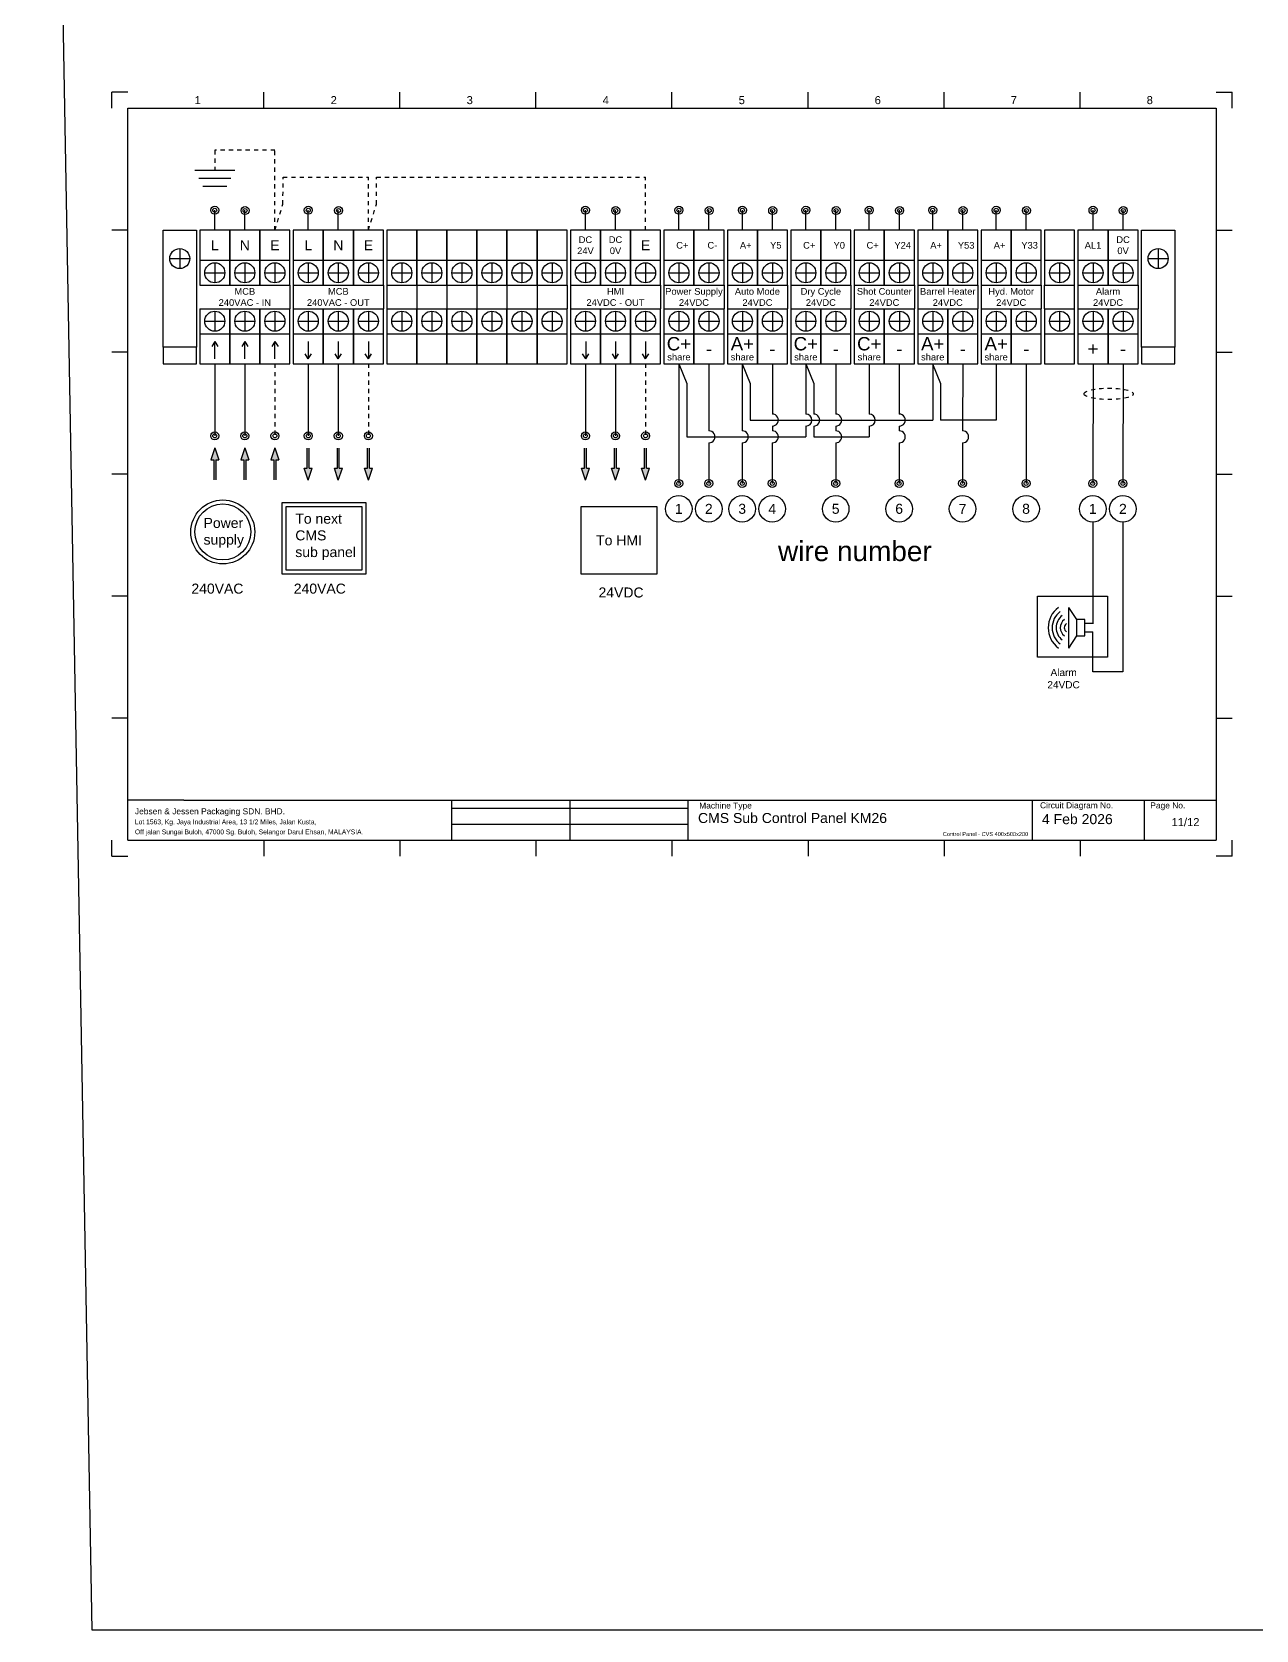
# Model space of a CAD drawing. Header units: millimetres. Extents: x -274 to 1996, y -129 to 878.
# Drawn here: x -274.1 to 92.5, y -128.8 to 349.8 of the extents above; entities that cross this region are included whole.
import ezdxf
from ezdxf.enums import TextEntityAlignment as Align

# ---------------------------------------------------------------- set-up
doc = ezdxf.new("R2010")
doc.units = ezdxf.units.MM
doc.linetypes.add('JIS_02_1.2', pattern=[2.5, 1.25, -1.25])
for name, color, linetype in [('Wire-AC', 1, 'Continuous'), ('Wire-DC', 5, 'Continuous'), ('Wire-Ground', 3, 'JIS_02_1.2')]:
    doc.layers.add(name, color=color, linetype=linetype)
doc.styles.get("Standard").update_dxf_attribs({"font": 'arial.ttf'})

# ---------------------------------------------------------------- blocks, each defined once
blk = doc.blocks.new('Alarm')
for p, q in [((0.2, 0.05), (0.3, 0.2)), ((0.3, -0.3), (0.3, 0.2)), ((0.1, 0), (0, 0)), ((0.2, 0.05), (0.1, 0.05)), ((0.1, 0.05), (0.1, -0.15)), ((0.2, -0.15), (0.2, 0.05)), ((0, -0.1), (0.1, -0.1)), ((0.1, -0.15), (0.2, -0.15)), ((0.3, -0.3), (0.2, -0.15))]:
    blk.add_line(p, q)
for centre, radius in [((0.237, -0.05), 0.312), ((0.275, -0.05), 0.125), ((0.263, -0.05), 0.188), ((0.25, -0.05), 0.25), ((0.288, -0.05), 0.0625)]:
    blk.add_arc(centre, radius, 306.8699, 53.1301)
blk = doc.blocks.new('Terminal Block')
at = {"transparency": 33554687}
for p, q in [((9, 0), (0, 0)), ((0, 0), (0, -16.5)), ((9, -16.5), (9, 0)), ((0, -23.5), (0, -40)), ((9, -40), (9, -23.5)), ((0, -40), (9, -40))]:
    blk.add_line(p, q, dxfattribs=at)
for p, q in [((0, -9), (9, -9)), ((1.5, -12.75), (7.5, -12.75)), ((4.5, -9.75), (4.5, -15.75)), ((0, -16.5), (9, -16.5)), ((0, -23.5), (9, -23.5)), ((1.5, -27.25), (7.5, -27.25)), ((4.5, -24.25), (4.5, -30.25)), ((0, -31), (9, -31))]:
    blk.add_line(p, q)
for centre in [(4.5, -12.75), (4.5, -27.25)]:
    blk.add_circle(centre, 3)
blk = doc.blocks.new('Input Signal')
at = {"layer": 'Wire-AC', "transparency": 33554687}
for tag, p in [('B+', (80.51, -4.5)), ('B-', (89.5, -4.5)), ('H+', (99.51, -4.5)), ('H-', (108.5, -4.5))]:
    blk.add_attdef(tag, text='', height=2, dxfattribs=at).set_placement(p, align=Align.MIDDLE_CENTER)
at = {"layer": 'Wire-DC', "transparency": 33554687}
for tag, p in [('P+', (4.5, -4.5)), ('P-', (13.5, -4.5)), ('A+', (23.51, -4.5)), ('A-', (32.5, -4.5)), ('D+', (42.51, -4.5)), ('D-', (51.5, -4.5)), ('S+', (61.51, -4.5)), ('S-', (70.5, -4.5))]:
    blk.add_attdef(tag, text='', height=2, dxfattribs=at).set_placement(p, align=Align.MIDDLE_CENTER)

msp = doc.modelspace()

# ---------------------------------------------------------------- hatches: boundary and pattern name
h = msp.add_hatch(color=1)
h.dxf.hatch_style = 1
h.paths.add_polyline_path([(-219.02, 215.65), (-219.02, 221.64), (-218.12, 221.64), (-219.32, 225.23), (-220.51, 221.64), (-219.61, 221.64), (-219.61, 215.65), (-219.02, 215.65)], is_closed=False)
h = msp.add_hatch(color=1)
h.dxf.hatch_style = 1
h.paths.add_polyline_path([(-210.02, 215.65), (-210.02, 221.64), (-209.12, 221.64), (-210.32, 225.23), (-211.51, 221.64), (-210.61, 221.64), (-210.61, 215.65), (-210.02, 215.65)], is_closed=False)
h = msp.add_hatch(color=3)
h.dxf.hatch_style = 1
h.paths.add_polyline_path([(-201.02, 215.65), (-201.02, 221.64), (-200.12, 221.64), (-201.32, 225.23), (-202.51, 221.64), (-201.61, 221.64), (-201.61, 215.65), (-201.02, 215.65)], is_closed=False)
h = msp.add_hatch(color=1)
h.dxf.hatch_style = 1
h.paths.add_polyline_path([(-191.02, 225.16), (-191.02, 219.17), (-190.12, 219.17), (-191.32, 215.58), (-192.51, 219.17), (-191.61, 219.17), (-191.61, 225.16), (-191.02, 225.16)], is_closed=False)
h = msp.add_hatch(color=1)
h.dxf.hatch_style = 1
h.paths.add_polyline_path([(-182.02, 225.16), (-182.02, 219.17), (-181.12, 219.17), (-182.32, 215.58), (-183.51, 219.17), (-182.61, 219.17), (-182.61, 225.16), (-182.02, 225.16)], is_closed=False)
h = msp.add_hatch(color=3)
h.dxf.hatch_style = 1
h.paths.add_polyline_path([(-173.02, 225.16), (-173.02, 219.17), (-172.12, 219.17), (-173.32, 215.58), (-174.51, 219.17), (-173.61, 219.17), (-173.61, 225.16), (-173.02, 225.16)], is_closed=False)
h = msp.add_hatch(color=5)
h.dxf.hatch_style = 1
h.paths.add_polyline_path([(-108.02, 225.16), (-108.02, 219.17), (-107.12, 219.17), (-108.32, 215.58), (-109.51, 219.17), (-108.61, 219.17), (-108.61, 225.16), (-108.02, 225.16)], is_closed=False)
h = msp.add_hatch(color=5)
h.dxf.hatch_style = 1
h.paths.add_polyline_path([(-99.02, 225.16), (-99.02, 219.17), (-98.12, 219.17), (-99.32, 215.58), (-100.51, 219.17), (-99.61, 219.17), (-99.61, 225.16), (-99.02, 225.16)], is_closed=False)
h = msp.add_hatch(color=3)
h.dxf.hatch_style = 1
h.paths.add_polyline_path([(-90.02, 225.16), (-90.02, 219.17), (-89.12, 219.17), (-90.32, 215.58), (-91.51, 219.17), (-90.61, 219.17), (-90.61, 225.16), (-90.02, 225.16)], is_closed=False)

# ---------------------------------------------------------------- linework, layer by layer
for p, q in [((-245.32, 331.72), (-250.11, 331.72)), ((-250.11, 326.92), (-250.11, 331.72)), ((-204.59, 326.92), (-204.59, 331.72)), ((-163.86, 326.92), (-163.86, 331.72)), ((-123.13, 326.92), (-123.13, 331.72)), ((-82.4, 326.92), (-82.4, 331.72)), ((-41.67, 326.92), (-41.67, 331.72)), ((-0.94, 326.92), (-0.94, 331.72)), ((39.79, 326.92), (39.79, 331.72)), ((80.52, 331.72), (85.31, 331.72)), ((85.31, 326.92), (85.31, 331.72)), ((-245.32, 326.92), (80.52, 326.92)), ((-245.32, 107.7), (-245.32, 326.92)), ((80.52, 326.92), (80.52, 107.7)), ((-245.32, 290.39), (-250.11, 290.39)), ((80.52, 290.39), (85.31, 290.39)), ((-229.82, 284.89), (-229.82, 278.89)), ((-232.82, 281.89), (-226.82, 281.89)), ((-245.32, 253.85), (-250.11, 253.85)), ((80.52, 253.85), (85.31, 253.85)), ((-245.32, 217.31), (-250.11, 217.31)), ((80.52, 217.31), (85.31, 217.31)), ((-245.32, 180.78), (-250.11, 180.78)), ((80.52, 180.78), (85.31, 180.78)), ((-245.32, 144.24), (-250.11, 144.24)), ((80.52, 144.24), (85.31, 144.24)), ((-173.44, 119.68), (80.52, 119.68)), ((-148.38, 117.29), (-77.61, 117.29)), ((-148.38, 112.5), (-77.61, 112.5)), ((-250.11, 102.91), (-250.11, 107.7)), ((-245.32, 107.7), (80.52, 107.7)), ((-204.59, 107.7), (-204.59, 102.91)), ((-163.86, 107.7), (-163.86, 102.91)), ((-123.13, 107.7), (-123.13, 102.91)), ((-82.4, 107.7), (-82.4, 102.91)), ((-41.67, 107.7), (-41.67, 102.91)), ((-0.94, 107.7), (-0.94, 102.91)), ((39.79, 107.7), (39.79, 102.91)), ((85.31, 102.91), (85.31, 107.7)), ((-250.11, 102.91), (-245.32, 102.91)), ((85.31, 102.91), (80.52, 102.91))]:
    msp.add_line(p, q)
at = {"color": 3}
for p, q in [((-225.27, 308.36), (-213.29, 308.36)), ((-224.08, 305.96), (-214.49, 305.96)), ((-222.88, 303.56), (-215.69, 303.56)), ((-201.32, 225.23), (-202.51, 221.64)), ((-201.32, 225.23), (-200.12, 221.64)), ((-173.61, 219.17), (-173.61, 225.16)), ((-173.02, 219.17), (-173.02, 225.16)), ((-90.61, 219.17), (-90.61, 225.16)), ((-90.02, 219.17), (-90.02, 225.16)), ((-202.51, 221.64), (-201.61, 221.64)), ((-201.61, 221.64), (-201.61, 215.65)), ((-201.02, 221.64), (-201.02, 215.65)), ((-201.02, 221.64), (-200.12, 221.64)), ((-174.51, 219.17), (-173.61, 219.17)), ((-173.32, 215.58), (-174.51, 219.17)), ((-173.32, 215.58), (-172.12, 219.17)), ((-173.02, 219.17), (-172.12, 219.17)), ((-91.51, 219.17), (-90.61, 219.17)), ((-90.32, 215.58), (-91.51, 219.17)), ((-90.32, 215.58), (-89.12, 219.17)), ((-90.02, 219.17), (-89.12, 219.17))]:
    msp.add_line(p, q, dxfattribs=at)
at = {"color": 5}
for p, q in [((-108.32, 290.39), (-108.32, 296.38)), ((-99.32, 290.39), (-99.32, 296.38)), ((43.68, 290.39), (43.68, 296.38)), ((52.68, 290.39), (52.68, 296.38)), ((-108.32, 250.39), (-108.32, 228.82)), ((-99.32, 250.39), (-99.32, 228.82)), ((43.68, 250.39), (43.62, 214.55)), ((52.68, 250.39), (52.62, 214.55)), ((-108.61, 219.17), (-108.61, 225.16)), ((-108.02, 219.17), (-108.02, 225.16)), ((-99.61, 219.17), (-99.61, 225.16)), ((-99.02, 219.17), (-99.02, 225.16)), ((-109.51, 219.17), (-108.61, 219.17)), ((-108.32, 215.58), (-109.51, 219.17)), ((-108.32, 215.58), (-107.12, 219.17)), ((-108.02, 219.17), (-107.12, 219.17)), ((-100.51, 219.17), (-99.61, 219.17)), ((-99.32, 215.58), (-100.51, 219.17)), ((-99.32, 215.58), (-98.12, 219.17)), ((-99.02, 219.17), (-98.12, 219.17)), ((52.63, 202.97), (52.63, 158.16)), ((52.63, 158.16), (43.62, 158.16))]:
    msp.add_line(p, q, dxfattribs=at)
at = {"lineweight": -3}
for p, q in [((63.18, 284.89), (63.18, 278.89)), ((60.18, 281.89), (66.18, 281.89)), ((-228.54, 119.68), (-245.32, 119.68)), ((-228.54, 119.68), (-173.44, 119.68)), ((-148.38, 119.68), (-148.38, 107.7)), ((-112.99, 119.68), (-112.99, 107.7)), ((-77.61, 119.68), (-77.61, 107.7)), ((25.42, 119.68), (25.42, 107.7)), ((58.96, 119.68), (58.96, 107.7))]:
    msp.add_line(p, q, dxfattribs=at)
at = {"transparency": 33554687}
for p, q in [((-196.82, 273.89), (-196.82, 266.89)), ((-195.82, 273.89), (-195.82, 266.89)), ((-168.82, 273.89), (-168.82, 266.89)), ((-167.82, 273.89), (-167.82, 266.89)), ((-158.82, 273.89), (-158.82, 266.89)), ((-149.82, 273.89), (-149.82, 266.89)), ((-140.82, 273.89), (-140.82, 266.89)), ((-131.82, 273.89), (-131.82, 266.89)), ((-122.82, 273.89), (-122.82, 266.89)), ((-113.82, 273.89), (-113.82, 266.89)), ((-112.82, 273.89), (-112.82, 266.89)), ((-85.82, 273.89), (-85.82, 266.89)), ((-84.82, 273.89), (-84.82, 266.89)), ((-66.82, 273.89), (-66.82, 266.89)), ((-65.82, 273.89), (-65.82, 266.89)), ((-47.82, 273.89), (-47.82, 266.89)), ((-46.82, 273.89), (-46.82, 266.89)), ((-28.82, 273.89), (-28.82, 266.89)), ((-27.82, 273.89), (-27.82, 266.89)), ((-9.82, 273.89), (-9.82, 266.89)), ((-8.82, 273.89), (-8.82, 266.89)), ((9.18, 273.89), (9.18, 266.89)), ((10.18, 273.89), (10.18, 266.89)), ((28.18, 273.89), (28.18, 266.89)), ((29.18, 266.89), (29.18, 273.89)), ((38.18, 266.89), (38.18, 273.89)), ((39.18, 273.89), (39.18, 266.89)), ((57.18, 273.89), (57.18, 266.89))]:
    msp.add_line(p, q, dxfattribs=at)
at = {"color": 1, "lineweight": -3}
for p, q in [((-219.32, 257.03), (-220.25, 255.53)), ((-219.32, 251.83), (-219.32, 257.03)), ((-219.32, 257.03), (-218.38, 255.53)), ((-210.32, 257.03), (-211.25, 255.53)), ((-210.32, 251.83), (-210.32, 257.03)), ((-210.32, 257.03), (-209.38, 255.53)), ((-191.32, 257.03), (-191.32, 251.83)), ((-182.32, 257.03), (-182.32, 251.83)), ((-191.32, 251.83), (-192.25, 253.33)), ((-191.32, 251.83), (-190.38, 253.33)), ((-182.32, 251.83), (-183.25, 253.33)), ((-182.32, 251.83), (-181.38, 253.33))]:
    msp.add_line(p, q, dxfattribs=at)
at = {"color": 3, "lineweight": -3}
for p, q in [((-201.32, 257.03), (-202.25, 255.53)), ((-201.32, 251.83), (-201.32, 257.03)), ((-201.32, 257.03), (-200.38, 255.53)), ((-173.32, 257.03), (-173.32, 251.83)), ((-90.32, 257.03), (-90.32, 251.83)), ((-173.32, 251.83), (-174.25, 253.33)), ((-173.32, 251.83), (-172.38, 253.33)), ((-90.32, 251.83), (-91.25, 253.33)), ((-90.32, 251.83), (-89.38, 253.33))]:
    msp.add_line(p, q, dxfattribs=at)
at = {"color": 5, "lineweight": -3}
for p, q in [((-108.23, 257.03), (-108.23, 251.83)), ((-99.32, 257.03), (-99.32, 251.83)), ((-108.23, 251.83), (-109.17, 253.33)), ((-108.23, 251.83), (-107.29, 253.33)), ((-99.32, 251.83), (-100.25, 253.33)), ((-99.32, 251.83), (-98.38, 253.33))]:
    msp.add_line(p, q, dxfattribs=at)
at = {"color": 1}
for p, q in [((-219.32, 225.23), (-220.51, 221.64)), ((-219.32, 225.23), (-218.12, 221.64)), ((-210.32, 225.23), (-211.51, 221.64)), ((-210.32, 225.23), (-209.12, 221.64)), ((-191.61, 219.17), (-191.61, 225.16)), ((-191.02, 219.17), (-191.02, 225.16)), ((-182.61, 219.17), (-182.61, 225.16)), ((-182.02, 219.17), (-182.02, 225.16)), ((-220.51, 221.64), (-219.61, 221.64)), ((-219.61, 221.64), (-219.61, 215.65)), ((-219.02, 221.64), (-219.02, 215.65)), ((-219.02, 221.64), (-218.12, 221.64)), ((-211.51, 221.64), (-210.61, 221.64)), ((-210.61, 221.64), (-210.61, 215.65)), ((-210.02, 221.64), (-210.02, 215.65)), ((-210.02, 221.64), (-209.12, 221.64)), ((-192.51, 219.17), (-191.61, 219.17)), ((-191.32, 215.58), (-192.51, 219.17)), ((-191.32, 215.58), (-190.12, 219.17)), ((-191.02, 219.17), (-190.12, 219.17)), ((-183.51, 219.17), (-182.61, 219.17)), ((-182.32, 215.58), (-183.51, 219.17)), ((-182.32, 215.58), (-181.12, 219.17)), ((-182.02, 219.17), (-181.12, 219.17))]:
    msp.add_line(p, q, dxfattribs=at)
for points in [[(-274.07, 877.64), (1527.61, 877.64), (1545.62, -128.79), (-256.06, -128.79)], [(-234.82, 290.39), (-224.82, 290.39), (-224.82, 255.39), (-234.82, 255.39)], [(-234.82, 250.39), (-224.82, 250.39), (-224.82, 255.39), (-234.82, 255.39)]]:
    msp.add_lwpolyline(points, close=True)
at = {"lineweight": -3}
for points in [[(58.18, 290.39), (68.18, 290.39), (68.18, 255.39), (58.18, 255.39)], [(58.18, 250.39), (68.18, 250.39), (68.18, 255.39), (58.18, 255.39)]]:
    msp.add_lwpolyline(points, close=True, dxfattribs=at)
at = {"color": 1}
for points in [[(-199.18, 208.83), (-174.08, 208.83), (-174.08, 187.39), (-199.18, 187.39)], [(-197.99, 207.63), (-175.28, 207.63), (-175.28, 188.59), (-197.99, 188.59)]]:
    msp.add_lwpolyline(points, close=True, dxfattribs=at)
at = {"color": 5}
msp.add_lwpolyline([(-109.62, 207.63), (-86.91, 207.63), (-86.91, 187.39), (-109.62, 187.39)], close=True, dxfattribs=at)
at = {"color": 1}
for centre, radius in [((-219.32, 296.38), 1.2), ((-219.32, 296.38), 0.599), ((-210.25, 296.28), 1.2), ((-210.25, 296.28), 0.599), ((-191.32, 296.38), 1.2), ((-191.32, 296.38), 0.599), ((-182.25, 296.28), 1.2), ((-182.25, 296.28), 0.599), ((-219.32, 228.82), 1.2), ((-210.32, 228.82), 1.2), ((-191.32, 228.82), 1.2), ((-182.32, 228.82), 1.2), ((-219.32, 228.82), 0.599), ((-210.32, 228.82), 0.599), ((-191.32, 228.82), 0.599), ((-182.32, 228.82), 0.599), ((-216.91, 200.03), 9.58), ((-216.91, 200.03), 8.39)]:
    msp.add_circle(centre, radius, dxfattribs=at)
at = {"color": 5}
for centre, radius in [((-108.32, 296.38), 1.2), ((-108.32, 296.38), 0.599), ((-99.25, 296.28), 1.2), ((-99.25, 296.28), 0.599), ((43.68, 296.38), 1.2), ((43.68, 296.38), 0.599), ((52.75, 296.28), 1.2), ((52.75, 296.28), 0.599), ((-108.32, 228.82), 1.2), ((-99.32, 228.82), 1.2), ((-108.32, 228.82), 0.599), ((-99.32, 228.82), 0.599), ((43.62, 214.55), 1.2), ((52.62, 214.55), 1.2), ((43.63, 206.95), 3.98), ((43.62, 214.55), 0.599), ((52.63, 206.95), 3.98), ((52.62, 214.55), 0.599)]:
    msp.add_circle(centre, radius, dxfattribs=at)
msp.add_circle((-229.82, 281.89), 3)
at = {"lineweight": -3}
msp.add_circle((63.18, 281.89), 3, dxfattribs=at)
at = {"color": 3}
for centre, radius in [((-201.32, 228.82), 1.2), ((-173.32, 228.82), 1.2), ((-90.32, 228.82), 1.2), ((-201.32, 228.82), 0.599), ((-173.32, 228.82), 0.599), ((-90.32, 228.82), 0.599)]:
    msp.add_circle(centre, radius, dxfattribs=at)
at = {"linetype": 'JIS_02_1.2'}
msp.add_ellipse((48.38, 241.39), major_axis=(-7.36, 0), ratio=0.231161, dxfattribs=at)
at = {"layer": 'Wire-AC'}
for p, q in [((-219.32, 290.39), (-219.32, 296.38)), ((-210.32, 290.39), (-210.32, 296.38)), ((-191.32, 290.39), (-191.32, 296.38)), ((-182.32, 290.39), (-182.32, 296.38)), ((-80.32, 290.39), (-80.32, 296.38)), ((-71.32, 290.39), (-71.32, 296.38)), ((-4.32, 290.39), (-4.32, 296.38)), ((4.68, 290.39), (4.68, 296.38)), ((14.68, 290.39), (14.68, 296.38)), ((23.68, 290.39), (23.68, 296.38)), ((-219.32, 250.39), (-219.32, 228.82)), ((-210.32, 250.39), (-210.32, 228.82)), ((-191.32, 250.39), (-191.32, 228.82)), ((-182.32, 250.39), (-182.32, 228.82))]:
    msp.add_line(p, q, dxfattribs=at)
at = {"layer": 'Wire-AC', "color": 5}
for p, q in [((-61.32, 290.39), (-61.32, 296.38)), ((-52.32, 290.39), (-52.32, 296.38)), ((-42.32, 290.39), (-42.32, 296.38)), ((-33.32, 290.39), (-33.32, 296.38)), ((-23.32, 290.39), (-23.32, 296.38)), ((-14.32, 290.39), (-14.32, 296.38))]:
    msp.add_line(p, q, dxfattribs=at)
at = {"layer": 'Wire-AC'}
for centre, radius in [((-80.32, 296.38), 1.2), ((-80.32, 296.38), 0.599), ((-71.25, 296.28), 1.2), ((-71.25, 296.28), 0.599), ((-4.32, 296.38), 1.2), ((-4.32, 296.38), 0.599), ((4.75, 296.28), 1.2), ((4.75, 296.28), 0.599), ((14.68, 296.38), 1.2), ((14.68, 296.38), 0.599), ((23.75, 296.28), 1.2), ((23.75, 296.28), 0.599)]:
    msp.add_circle(centre, radius, dxfattribs=at)
at = {"layer": 'Wire-AC', "color": 5}
for centre, radius in [((-61.32, 296.38), 1.2), ((-61.32, 296.38), 0.599), ((-52.25, 296.28), 1.2), ((-52.25, 296.28), 0.599), ((-42.32, 296.38), 1.2), ((-42.32, 296.38), 0.599), ((-33.25, 296.28), 1.2), ((-33.25, 296.28), 0.599), ((-23.32, 296.38), 1.2), ((-23.32, 296.38), 0.599), ((-14.25, 296.28), 1.2), ((-14.25, 296.28), 0.599)]:
    msp.add_circle(centre, radius, dxfattribs=at)
at = {"layer": 'Wire-DC'}
for p, q in [((-80.32, 250.39), (-80.38, 214.55)), ((-80.34, 250.39), (-77.95, 244.52)), ((-71.34, 250.39), (-71.36, 230.33)), ((-61.34, 250.39), (-61.36, 230.33)), ((-61.34, 250.39), (-58.95, 244.52)), ((-52.32, 250.39), (-52.35, 235.33)), ((-42.34, 250.39), (-42.33, 235.33)), ((-42.34, 250.39), (-39.95, 244.52)), ((-33.34, 250.39), (-33.36, 235.33)), ((-23.34, 250.39), (-23.33, 235.33)), ((-14.34, 250.39), (-14.36, 235.33)), ((-4.34, 250.39), (-1.95, 244.52)), ((-4.32, 250.39), (-4.33, 233.53)), ((4.66, 250.39), (4.64, 230.33)), ((14.68, 250.39), (14.67, 233.53)), ((23.68, 250.39), (23.62, 214.55)), ((-52.35, 231.73), (-52.35, 230.33)), ((-42.33, 231.73), (-42.33, 228.53)), ((-33.36, 231.73), (-33.36, 230.33)), ((-23.33, 231.73), (-23.33, 228.53)), ((-14.36, 231.73), (-14.36, 230.33)), ((-71.36, 226.73), (-71.38, 214.55)), ((-61.36, 226.73), (-61.38, 214.55)), ((-52.36, 226.73), (-52.38, 214.55)), ((-33.36, 226.73), (-33.38, 214.55)), ((-14.36, 226.73), (-14.38, 214.55)), ((4.64, 226.73), (4.62, 214.55)), ((43.62, 202.97), (43.62, 172.57)), ((43.62, 158.16), (43.62, 170.14))]:
    msp.add_line(p, q, dxfattribs=at)
at = {"layer": 'Wire-DC', "transparency": 33554687}
for p, q in [((-77.95, 244.52), (-77.95, 228.53)), ((-58.95, 244.52), (-58.95, 233.53)), ((-39.95, 244.52), (-39.95, 235.33)), ((-1.95, 244.52), (-1.95, 233.53)), ((-58.95, 233.53), (-4.33, 233.53)), ((-39.95, 231.73), (-39.95, 228.53)), ((14.67, 233.53), (-1.95, 233.53)), ((-77.95, 228.53), (-42.33, 228.53)), ((-39.95, 228.53), (-23.33, 228.53))]:
    msp.add_line(p, q, dxfattribs=at)
at = {"layer": 'Wire-DC'}
msp.add_lwpolyline([(47.98, 162.5), (27.03, 162.5), (27.03, 180.82), (47.98, 180.82)], close=True, dxfattribs=at)
for centre, radius in [((-80.38, 214.55), 1.2), ((-71.38, 214.55), 1.2), ((-61.38, 214.55), 1.2), ((-52.38, 214.55), 1.2), ((-33.38, 214.55), 1.2), ((-14.38, 214.55), 1.2), ((4.62, 214.55), 1.2), ((23.62, 214.55), 1.2), ((-80.38, 206.95), 3.98), ((-80.38, 214.55), 0.599), ((-71.38, 206.95), 3.98), ((-71.38, 214.55), 0.599), ((-61.38, 206.95), 3.98), ((-61.38, 214.55), 0.599), ((-52.38, 206.95), 3.98), ((-52.38, 214.55), 0.599), ((-33.38, 206.95), 3.98), ((-33.38, 214.55), 0.599), ((-14.37, 206.95), 3.98), ((-14.38, 214.55), 0.599), ((4.63, 206.95), 3.98), ((4.62, 214.55), 0.599), ((23.63, 206.95), 3.98), ((23.62, 214.55), 0.599)]:
    msp.add_circle(centre, radius, dxfattribs=at)
for centre, start, end in [((-52.35, 233.53), 269.8188, 89.9998), ((-42.33, 233.53), 270.0421, 90.0421), ((-39.95, 233.53), 269.8188, 89.9998), ((-33.36, 233.53), 269.8188, 89.9998), ((-23.33, 233.53), 270.0421, 90.0421), ((-14.36, 233.53), 269.8188, 89.9998), ((-71.36, 228.53), 269.8188, 89.9998), ((-61.36, 228.53), 269.8188, 89.9998), ((-52.35, 228.53), 269.8188, 89.9998), ((-33.36, 228.53), 269.8188, 89.9998), ((-14.36, 228.53), 269.8188, 89.9998), ((4.64, 228.53), 269.8188, 89.9998)]:
    msp.add_arc(centre, 1.8, start, end, dxfattribs=at)
at = {"layer": 'Wire-Ground'}
for p, q in [((-201.32, 314.35), (-219.28, 314.35)), ((-219.28, 314.35), (-219.28, 308.36)), ((-201.32, 290.39), (-201.32, 314.35)), ((-198.9, 298.17), (-198.87, 306.25)), ((-198.87, 306.25), (-173.32, 306.25)), ((-173.32, 290.39), (-173.32, 306.25)), ((-170.9, 298.17), (-170.87, 306.25)), ((-170.87, 306.25), (-90.38, 306.25)), ((-90.32, 290.39), (-90.38, 306.25)), ((-201.32, 290.39), (-198.9, 298.17)), ((-173.32, 290.39), (-170.9, 298.17)), ((-201.32, 250.39), (-201.32, 228.82)), ((-173.32, 250.39), (-173.32, 228.82)), ((-90.32, 250.39), (-90.32, 228.82))]:
    msp.add_line(p, q, dxfattribs=at)

# ---------------------------------------------------------------- block references
at = {"transparency": 33554687}
for p in [(-223.82, 290.39), (-214.82, 290.39), (-205.82, 290.39), (-195.82, 290.39), (-186.82, 290.39), (-177.82, 290.39), (-167.82, 290.39), (-158.82, 290.39), (-149.82, 290.39), (-140.82, 290.39), (-131.82, 290.39), (-122.82, 290.39), (-112.82, 290.39), (-103.82, 290.39), (-94.82, 290.39), (-84.82, 290.39), (-75.82, 290.39), (-65.82, 290.39), (-56.82, 290.39), (-46.82, 290.39), (-37.82, 290.39), (-27.82, 290.39), (-18.82, 290.39), (-8.82, 290.39), (0.18, 290.39), (10.18, 290.39), (19.18, 290.39), (39.18, 290.39), (48.18, 290.39)]:
    msp.add_blockref('Terminal Block', p, dxfattribs=at)
at = {"color": 1, "transparency": 33554687}
msp.add_blockref('Terminal Block', (29.18, 290.39), dxfattribs=at)
at = {"layer": 'Wire-AC', "transparency": 33554687}
ref = msp.add_blockref('Input Signal', (-83.82, 290.39), dxfattribs=at)
ref.add_attrib('P+', 'C+', dxfattribs={"layer": 'Wire-DC', "transparency": 33554687, "height": 2}).set_placement((-79.31, 285.88), align=Align.MIDDLE_CENTER)
ref.add_attrib('P-', 'C-', dxfattribs={"layer": 'Wire-DC', "transparency": 33554687, "height": 2}).set_placement((-70.31, 285.88), align=Align.MIDDLE_CENTER)
ref.add_attrib('A+', 'A+', dxfattribs={"layer": 'Wire-DC', "transparency": 33554687, "height": 2}).set_placement((-60.31, 285.88), align=Align.MIDDLE_CENTER)
ref.add_attrib('A-', 'Y5', dxfattribs={"layer": 'Wire-DC', "transparency": 33554687, "height": 2}).set_placement((-51.31, 285.88), align=Align.MIDDLE_CENTER)
ref.add_attrib('D+', 'C+', dxfattribs={"layer": 'Wire-DC', "transparency": 33554687, "height": 2}).set_placement((-41.31, 285.88), align=Align.MIDDLE_CENTER)
ref.add_attrib('D-', 'Y0', dxfattribs={"layer": 'Wire-DC', "transparency": 33554687, "height": 2}).set_placement((-32.31, 285.88), align=Align.MIDDLE_CENTER)
ref.add_attrib('S+', 'C+', dxfattribs={"layer": 'Wire-DC', "transparency": 33554687, "height": 2}).set_placement((-22.31, 285.88), align=Align.MIDDLE_CENTER)
ref.add_attrib('S-', 'Y24', dxfattribs={"layer": 'Wire-DC', "transparency": 33554687, "height": 2}).set_placement((-13.31, 285.88), align=Align.MIDDLE_CENTER)
ref.add_attrib('B+', 'A+', dxfattribs={"layer": 'Wire-DC', "transparency": 33554687, "height": 2}).set_placement((-3.31, 285.88), align=Align.MIDDLE_CENTER)
ref.add_attrib('B-', 'Y53', dxfattribs={"layer": 'Wire-DC', "transparency": 33554687, "height": 2}).set_placement((5.69, 285.88), align=Align.MIDDLE_CENTER)
ref.add_attrib('H+', 'A+', dxfattribs={"layer": 'Wire-DC', "transparency": 33554687, "height": 2}).set_placement((15.69, 285.88), align=Align.MIDDLE_CENTER)
ref.add_attrib('H-', 'Y33', dxfattribs={"layer": 'Wire-DC', "transparency": 33554687, "height": 2}).set_placement((24.69, 285.88), align=Align.MIDDLE_CENTER)
at = {"layer": 'Wire-DC', "xscale": 24.34182374458888, "yscale": 24.34182374458888, "zscale": 24.34182374458888, "rotation": 180}
msp.add_blockref('Alarm', (43.62, 170.14), dxfattribs=at)

# ---------------------------------------------------------------- texts
msp.add_text('wire number', height=5.9896).set_placement((-50.65, 191.3))
at = {"color": 5}
msp.add_text('24VDC', height=2.156, dxfattribs=at).set_placement((30.01, 153.21))
at = {"lineweight": -3}
for s, height, p in [('Jebsen & Jessen Packaging SDN. BHD.', 1.7969, (-243.23, 115.49)), ('Machine Type', 1.7969, (-74.25, 117.22)), ('Circuit Diagram No.', 1.7969, (27.81, 117.29)), ('Page No.', 1.797, (60.85, 117.25)), ('Off jalan Sungai Buloh, 47000 Sg. Buloh, Selangor Darul Ehsan, MALAYSIA.', 1.4375, (-243.23, 109.5)), ('Lot 1563, Kg. Jaya Industrial Area, 13 1/2 Miles, Jalan Kusta,', 1.4375, (-243.23, 112.5))]:
    msp.add_text(s, height=height, dxfattribs=at).set_placement(p)
at = {"char_height": 2.4, "attachment_point": 1}
for s, insert in [('1', (-225.35, 330.55)), ('2', (-184.62, 330.55)), ('3', (-143.89, 330.55)), ('4', (-103.16, 330.55)), ('5', (-62.43, 330.55)), ('6', (-21.71, 330.55)), ('7', (19.02, 330.55)), ('8', (59.75, 330.55))]:
    msp.add_mtext(s, dxfattribs=dict(at, insert=insert))
at = {"color": 1, "lineweight": -3, "attachment_point": 5}
for s, insert, char_height, width in [('L', (-219.32, 285.89), 3, 8.9984), ('N', (-210.32, 285.89), 3, 8.9968), ('L', (-191.32, 285.89), 3, 8.9984), ('N', (-182.32, 285.89), 3, 8.9968), ('\\pxqc;MCB\\P240VAC - IN', (-210.32, 270.39), 2, 27), ('\\pxqc;MCB\\P240VAC - OUT', (-182.32, 270.39), 2, 27)]:
    msp.add_mtext(s, dxfattribs=dict(at, insert=insert, char_height=char_height, width=width))
at = {"color": 3, "lineweight": -3, "char_height": 3, "width": 8.9971, "attachment_point": 5}
for insert in [(-201.32, 285.89), (-173.32, 285.89), (-90.32, 285.89)]:
    msp.add_mtext('E', dxfattribs=dict(at, insert=insert))
at = {"color": 5, "lineweight": -3, "attachment_point": 5}
for s, insert, char_height, width in [('DC 24V', (-108.32, 285.89), 2, 8.9984), ('DC\\P0V', (-99.32, 285.89), 2, 8.9968), ('DC\\P0V', (52.68, 285.89), 2, 9), ('AL1', (43.68, 285.89), 2, 9), ('\\pxqc;HMI\\P24VDC - OUT', (-99.32, 270.39), 2, 27), ('\\pxqc;Auto Mode\\P24VDC', (-56.82, 270.39), 2, 18), ('\\pxqc;Dry Cycle\\P24VDC', (-37.82, 270.39), 2, 18), ('\\pxqc;Shot Counter\\P24VDC', (-18.82, 270.39), 2, 18), ('\\pxqc;Alarm\\P24VDC', (48.18, 270.39), 2, 18), ('\\pxsm0.75;C+\\P\\psm0.5;{\\H0.5x;share}', (-42.32, 254.89), 4, 9), ('\\pxsm0.75;C+\\P\\psm0.5;{\\H0.5x;share}', (-23.32, 254.89), 4, 9), ('\\pxsm0.75;A+\\P\\psm0.5;{\\H0.5x;share}', (-61.32, 254.89), 4, 9), ('\\pxsm0.75;-', (-52.32, 254.89), 4, 9), ('\\pxsm0.75;-', (-33.32, 254.89), 4, 9), ('\\pxsm0.75;-', (-14.32, 254.89), 4, 9), ('\\pxsm0.75;A+\\P\\psm0.5;{\\H0.5x;share}', (-4.32, 254.89), 4, 9), ('\\pxsm0.75;-', (4.68, 254.89), 4, 9), ('\\pxsm0.75;+', (43.68, 254.89), 4, 9), ('\\pxsm0.75;-', (52.68, 254.89), 4, 9)]:
    msp.add_mtext(s, dxfattribs=dict(at, insert=insert, char_height=char_height, width=width))
at = {"color": 5}
for s, insert, char_height, width, attachment_point in [('1', (43.63, 206.95), 3, 8.2768, 5), ('2', (52.63, 206.95), 3, 8.2768, 5), ('To HMI', (-98.26, 197.51), 2.995, 22.7071, 5), ('24VDC', (-104.4, 183.41), 2.995, 22.0399, 1), ('Alarm', (30.95, 159.04), 2.156, 25.0354, 1)]:
    msp.add_mtext(s, dxfattribs=dict(at, insert=insert, char_height=char_height, width=width, attachment_point=attachment_point))
at = {"color": 1, "char_height": 2.995, "width": 22.0399, "attachment_point": 1}
for s, insert in [('Power \\Psupply', (-222.67, 204.23)), ('To next\\PCMS\\Psub panel', (-195.2, 205.5)), ('240VAC', (-226.32, 184.57)), ('240VAC', (-195.66, 184.57))]:
    msp.add_mtext(s, dxfattribs=dict(at, insert=insert))
at = {"color": 5, "transparency": 33554687, "char_height": 3, "attachment_point": 7}
for s, insert, width in [('{\\C256;CMS Sub Control Panel KM26}', (-74.61, 112.84), 100.0215), ('{\\C256;4 Feb 2026}', (28.39, 112.5), 30.5634)]:
    msp.add_mtext(s, dxfattribs=dict(at, insert=insert, width=width))
at = {"lineweight": -3, "attachment_point": 1}
for s, insert, char_height, width in [('Control Panel - CVS 400x500x200', (-1.31, 110.17), 1.1979, 53.0764), ('11/12', (67.19, 114.35), 2.396, 9.5823)]:
    msp.add_mtext(s, dxfattribs=dict(at, insert=insert, char_height=char_height, width=width))
at = {"layer": 'Wire-DC', "attachment_point": 5}
for s, insert, char_height, width in [('\\pxqc;Power Supply\\P24VDC', (-75.82, 270.39), 2, 18), ('\\pxqc;Hyd. Motor\\P24VDC', (19.18, 270.39), 2, 18), ('1', (-80.38, 206.95), 3, 8.2768), ('2', (-71.38, 206.95), 3, 8.2768), ('3', (-61.38, 206.95), 3, 8.2768), ('4', (-52.38, 206.95), 3, 8.2768), ('5', (-33.38, 206.95), 3, 8.2768), ('6', (-14.37, 206.95), 3, 8.2768), ('7', (4.63, 206.95), 3, 8.2768), ('8', (23.63, 206.95), 3, 8.2768)]:
    msp.add_mtext(s, dxfattribs=dict(at, insert=insert, char_height=char_height, width=width))
at = {"layer": 'Wire-DC', "lineweight": -3, "attachment_point": 5}
for s, insert, char_height, width in [('\\pxqc;Barrel Heater\\P24VDC', (0.18, 270.39), 2, 18), ('\\pxsm0.75;C+\\P{\\H0.5x;share}', (-80.32, 254.89), 4, 9), ('\\pxsm0.75;-', (-71.32, 254.89), 4, 9)]:
    msp.add_mtext(s, dxfattribs=dict(at, insert=insert, char_height=char_height, width=width))
at = {"layer": 'Wire-DC', "color": 5, "lineweight": -3, "char_height": 4, "width": 9, "attachment_point": 5}
for s, insert in [('\\pxsm0.75;{\\C256;A+\\P\\H0.5x;share}', (14.68, 254.89)), ('\\pxsm0.75;{\\C256;-}', (23.68, 254.89))]:
    msp.add_mtext(s, dxfattribs=dict(at, insert=insert))

doc.saveas('drawing.dxf')
